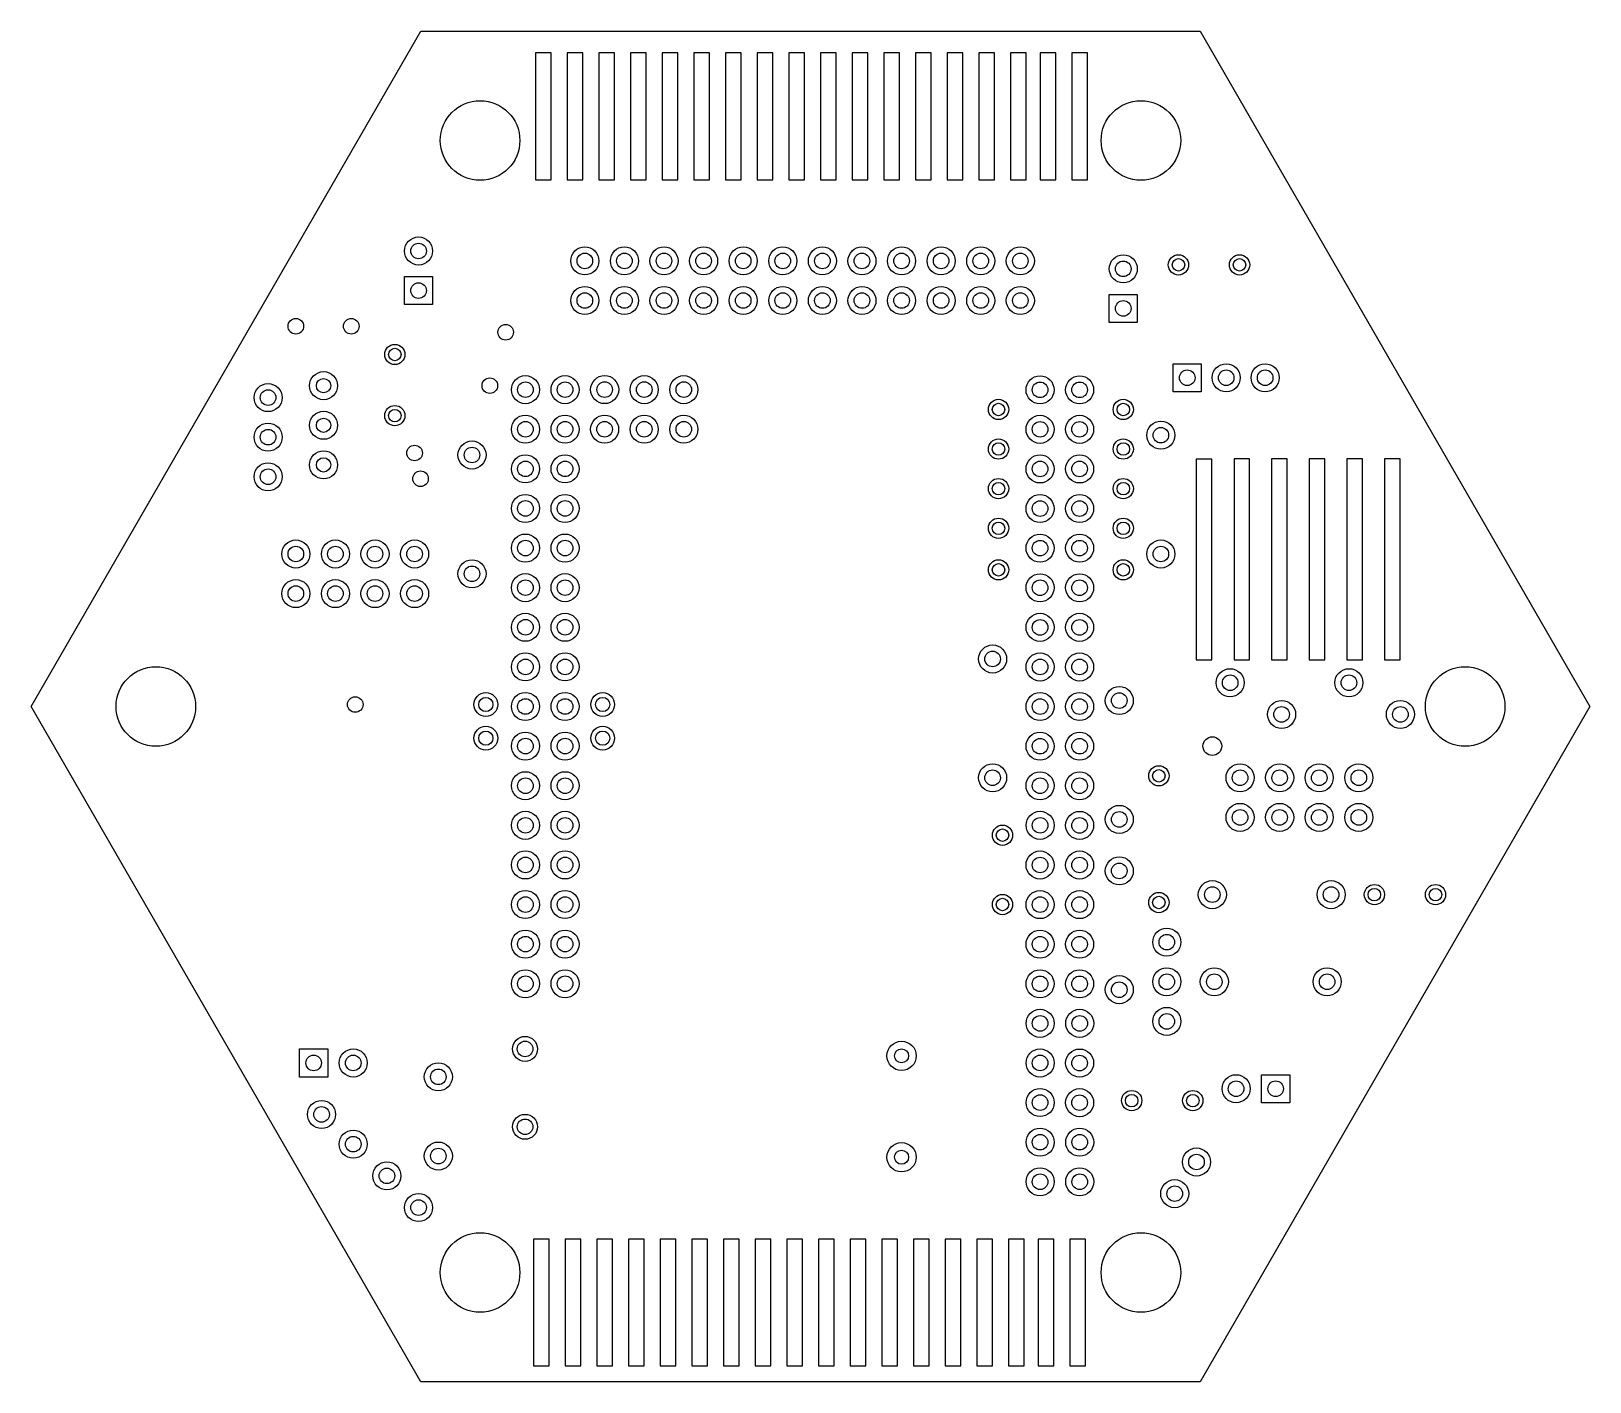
# Model space of a CAD drawing. Header units: millimetres. Extents: x -50 to 50, y -43.3 to 43.3.
import ezdxf

# ---------------------------------------------------------------- set-up
doc = ezdxf.new("R2010")
doc.units = ezdxf.units.MM

msp = doc.modelspace()

# ---------------------------------------------------------------- linework, layer by layer
for points in [[(25.001, 43.307), (50, 0), (25.001, -43.307), (-25.001, -43.307), (-50, 0), (-25.001, 43.307), (25.001, 43.307)], [(-17.653, 41.91), (-17.653, 33.782), (-16.637, 33.782), (-16.637, 41.91), (-17.653, 41.91)], [(-15.621, 41.91), (-15.621, 33.782), (-14.605, 33.782), (-14.605, 41.91), (-15.621, 41.91)], [(-13.589, 41.91), (-13.589, 33.782), (-12.573, 33.782), (-12.573, 41.91), (-13.589, 41.91)], [(-11.557, 41.91), (-11.557, 33.782), (-10.541, 33.782), (-10.541, 41.91), (-11.557, 41.91)], [(-9.525, 41.91), (-9.525, 33.782), (-8.509, 33.782), (-8.509, 41.91), (-9.525, 41.91)], [(-7.493, 41.91), (-7.493, 33.782), (-6.477, 33.782), (-6.477, 41.91), (-7.493, 41.91)], [(-5.461, 41.91), (-5.461, 33.782), (-4.445, 33.782), (-4.445, 41.91), (-5.461, 41.91)], [(-3.429, 41.91), (-3.429, 33.782), (-2.413, 33.782), (-2.413, 41.91), (-3.429, 41.91)], [(-1.397, 41.91), (-1.397, 33.782), (-0.381, 33.782), (-0.381, 41.91), (-1.397, 41.91)], [(0.635, 41.91), (0.635, 33.782), (1.651, 33.782), (1.651, 41.91), (0.635, 41.91)], [(2.667, 41.91), (2.667, 33.782), (3.683, 33.782), (3.683, 41.91), (2.667, 41.91)], [(4.699, 41.91), (4.699, 33.782), (5.715, 33.782), (5.715, 41.91), (4.699, 41.91)], [(6.731, 41.91), (6.731, 33.782), (7.747, 33.782), (7.747, 41.91), (6.731, 41.91)], [(8.763, 41.91), (8.763, 33.782), (9.779, 33.782), (9.779, 41.91), (8.763, 41.91)], [(10.795, 41.91), (10.795, 33.782), (11.811, 33.782), (11.811, 41.91), (10.795, 41.91)], [(12.827, 41.91), (12.827, 33.782), (13.843, 33.782), (13.843, 41.91), (12.827, 41.91)], [(14.732, 41.91), (14.732, 33.782), (15.748, 33.782), (15.748, 41.91), (14.732, 41.91)], [(16.764, 41.91), (16.764, 33.782), (17.78, 33.782), (17.78, 41.91), (16.764, 41.91)], [(-24.246, 27.57), (-24.246, 25.77), (-26.046, 25.77), (-26.046, 27.57)], [(20.966, 26.427), (20.966, 24.627), (19.166, 24.627), (19.166, 26.427)], [(23.27, 21.982), (25.07, 21.982), (25.07, 20.182), (23.27, 20.182)], [(24.751, 15.871), (24.751, 3), (25.751, 3), (25.751, 15.871)], [(27.171, 15.873), (27.171, 3), (28.171, 3), (28.171, 15.873)], [(29.584, 15.873), (29.584, 3), (30.584, 3), (30.584, 15.873)], [(32.004, 15.875), (32.004, 3), (33.004, 3), (33.004, 15.875)], [(34.41, 15.873), (34.41, 3), (35.41, 3), (35.41, 15.873)], [(36.83, 15.875), (36.83, 3), (37.83, 3), (37.83, 15.875)], [(-30.977, -23.76), (-32.777, -23.76), (-32.777, -21.96), (-30.977, -21.96)], [(28.945, -23.611), (30.745, -23.611), (30.745, -25.411), (28.945, -25.411)], [(-17.78, -34.163), (-17.78, -42.291), (-16.764, -42.291), (-16.764, -34.163), (-17.78, -34.163)], [(-15.748, -34.163), (-15.748, -42.291), (-14.732, -42.291), (-14.732, -34.163), (-15.748, -34.163)], [(-13.716, -34.163), (-13.716, -42.291), (-12.7, -42.291), (-12.7, -34.163), (-13.716, -34.163)], [(-11.684, -34.163), (-11.684, -42.291), (-10.668, -42.291), (-10.668, -34.163), (-11.684, -34.163)], [(-9.652, -34.163), (-9.652, -42.291), (-8.636, -42.291), (-8.636, -34.163), (-9.652, -34.163)], [(-7.62, -34.163), (-7.62, -42.291), (-6.604, -42.291), (-6.604, -34.163), (-7.62, -34.163)], [(-5.588, -34.163), (-5.588, -42.291), (-4.572, -42.291), (-4.572, -34.163), (-5.588, -34.163)], [(-3.556, -34.163), (-3.556, -42.291), (-2.54, -42.291), (-2.54, -34.163), (-3.556, -34.163)], [(-1.524, -34.163), (-1.524, -42.291), (-0.508, -42.291), (-0.508, -34.163), (-1.524, -34.163)], [(0.508, -34.163), (0.508, -42.291), (1.524, -42.291), (1.524, -34.163), (0.508, -34.163)], [(2.54, -34.163), (2.54, -42.291), (3.556, -42.291), (3.556, -34.163), (2.54, -34.163)], [(4.572, -34.163), (4.572, -42.291), (5.588, -42.291), (5.588, -34.163), (4.572, -34.163)], [(6.604, -34.163), (6.604, -42.291), (7.62, -42.291), (7.62, -34.163), (6.604, -34.163)], [(8.636, -34.163), (8.636, -42.291), (9.652, -42.291), (9.652, -34.163), (8.636, -34.163)], [(10.668, -34.163), (10.668, -42.291), (11.684, -42.291), (11.684, -34.163), (10.668, -34.163)], [(12.7, -34.163), (12.7, -42.291), (13.716, -42.291), (13.716, -34.163), (12.7, -34.163)], [(14.605, -34.163), (14.605, -42.291), (15.621, -42.291), (15.621, -34.163), (14.605, -34.163)], [(16.637, -34.163), (16.637, -42.291), (17.653, -42.291), (17.653, -34.163), (16.637, -34.163)]]:
    msp.add_lwpolyline(points, close=True)
for centre, radius in [((-21.2, 36.3), 2.55), ((21.2, 36.3), 2.55), ((-25.146, 29.21), 0.9), ((-25.146, 29.21), 0.5), ((-14.478, 28.575), 0.9), ((-14.478, 28.575), 0.5), ((-11.938, 28.575), 0.9), ((-11.938, 28.575), 0.5), ((-9.398, 28.575), 0.9), ((-9.398, 28.575), 0.5), ((-6.858, 28.575), 0.9), ((-6.858, 28.575), 0.5), ((-4.318, 28.575), 0.9), ((-4.318, 28.575), 0.5), ((-1.778, 28.575), 0.9), ((-1.778, 28.575), 0.5), ((0.762, 28.575), 0.9), ((0.762, 28.575), 0.5), ((3.302, 28.575), 0.9), ((3.302, 28.575), 0.5), ((5.842, 28.575), 0.9), ((5.842, 28.575), 0.5), ((8.382, 28.575), 0.9), ((8.382, 28.575), 0.5), ((10.922, 28.575), 0.9), ((10.922, 28.575), 0.5), ((13.462, 28.575), 0.9), ((13.462, 28.575), 0.5), ((20.066, 28.067), 0.9), ((20.066, 28.067), 0.5), ((23.606, 28.321), 0.65), ((23.606, 28.321), 0.4), ((27.527, 28.321), 0.65), ((27.527, 28.321), 0.4), ((-25.146, 26.67), 0.5), ((-14.478, 26.035), 0.9), ((-14.478, 26.035), 0.5), ((-11.938, 26.035), 0.9), ((-11.938, 26.035), 0.5), ((-9.398, 26.035), 0.9), ((-9.398, 26.035), 0.5), ((-6.858, 26.035), 0.9), ((-6.858, 26.035), 0.5), ((-4.318, 26.035), 0.9), ((-4.318, 26.035), 0.5), ((-1.778, 26.035), 0.9), ((-1.778, 26.035), 0.5), ((0.762, 26.035), 0.9), ((0.762, 26.035), 0.5), ((3.302, 26.035), 0.9), ((3.302, 26.035), 0.5), ((5.842, 26.035), 0.9), ((5.842, 26.035), 0.5), ((8.382, 26.035), 0.9), ((8.382, 26.035), 0.5), ((10.922, 26.035), 0.9), ((10.922, 26.035), 0.5), ((13.462, 26.035), 0.9), ((13.462, 26.035), 0.5), ((20.066, 25.527), 0.5), ((-33.02, 24.384), 0.5), ((-29.464, 24.384), 0.5), ((-19.558, 24.003), 0.5), ((-26.67, 22.574), 0.65), ((-26.67, 22.574), 0.4), ((-31.242, 20.574), 0.9), ((-31.242, 20.574), 0.457), ((-20.574, 20.574), 0.5), ((-18.288, 20.317), 0.9), ((-15.748, 20.317), 0.9), ((-13.205, 20.323), 0.9), ((-10.668, 20.32), 0.9), ((-8.128, 20.32), 0.9), ((14.727, 20.307), 0.9), ((17.267, 20.307), 0.9), ((24.17, 21.082), 0.5), ((26.67, 21.082), 0.9), ((26.67, 21.082), 0.5), ((29.17, 21.082), 0.9), ((29.17, 21.082), 0.5), ((-34.798, 19.809), 0.9), ((-34.798, 19.809), 0.5), ((-18.288, 20.317), 0.5), ((-15.748, 20.317), 0.5), ((-13.205, 20.323), 0.5), ((-10.668, 20.32), 0.5), ((-8.128, 20.32), 0.5), ((14.727, 20.307), 0.5), ((17.267, 20.307), 0.5), ((-26.67, 18.653), 0.65), ((-26.67, 18.653), 0.4), ((12.065, 19.05), 0.65), ((12.065, 19.05), 0.4), ((20.066, 19.05), 0.65), ((20.066, 19.05), 0.4), ((-34.798, 17.272), 0.9), ((-31.242, 18.034), 0.9), ((-31.242, 18.034), 0.457), ((-18.288, 17.78), 0.9), ((-18.288, 17.78), 0.5), ((-15.748, 17.78), 0.9), ((-15.748, 17.78), 0.5), ((-13.208, 17.78), 0.9), ((-13.208, 17.78), 0.5), ((-10.668, 17.78), 0.9), ((-10.668, 17.78), 0.5), ((-8.128, 17.78), 0.9), ((-8.128, 17.78), 0.5), ((14.727, 17.775), 0.9), ((14.727, 17.775), 0.5), ((17.267, 17.775), 0.9), ((17.267, 17.775), 0.5), ((22.479, 17.399), 0.9), ((-34.798, 17.272), 0.5), ((-21.717, 16.129), 0.9), ((12.065, 16.51), 0.65), ((20.066, 16.51), 0.65), ((22.479, 17.399), 0.5), ((-31.242, 15.494), 0.9), ((-25.4, 16.256), 0.5), ((-21.717, 16.129), 0.5), ((-18.288, 15.24), 0.9), ((-15.748, 15.24), 0.9), ((12.065, 16.51), 0.4), ((14.727, 15.235), 0.9), ((17.267, 15.235), 0.9), ((20.066, 16.51), 0.4), ((-34.798, 14.732), 0.9), ((-34.798, 14.732), 0.5), ((-31.242, 15.494), 0.457), ((-25.019, 14.605), 0.5), ((-18.288, 15.24), 0.5), ((-15.748, 15.24), 0.5), ((14.727, 15.235), 0.5), ((17.267, 15.235), 0.5), ((12.065, 13.97), 0.65), ((12.065, 13.97), 0.4), ((20.066, 13.97), 0.65), ((20.066, 13.97), 0.4), ((-18.288, 12.7), 0.9), ((-18.288, 12.7), 0.5), ((-15.748, 12.7), 0.9), ((-15.748, 12.7), 0.5), ((14.727, 12.695), 0.9), ((14.727, 12.695), 0.5), ((17.267, 12.695), 0.9), ((17.267, 12.695), 0.5), ((12.065, 11.43), 0.65), ((20.066, 11.43), 0.65), ((-18.288, 10.16), 0.9), ((-15.748, 10.16), 0.9), ((12.065, 11.43), 0.4), ((14.727, 10.155), 0.9), ((17.267, 10.155), 0.9), ((20.066, 11.43), 0.4), ((-33.02, 9.779), 0.9), ((-33.02, 9.779), 0.5), ((-30.48, 9.779), 0.9), ((-30.48, 9.779), 0.5), ((-27.94, 9.779), 0.9), ((-27.94, 9.779), 0.5), ((-25.4, 9.779), 0.9), ((-25.4, 9.779), 0.5), ((-18.288, 10.16), 0.5), ((-15.748, 10.16), 0.5), ((14.727, 10.155), 0.5), ((17.267, 10.155), 0.5), ((22.479, 9.779), 0.9), ((22.479, 9.779), 0.5), ((-21.717, 8.509), 0.9), ((-21.717, 8.509), 0.5), ((12.065, 8.763), 0.65), ((12.065, 8.763), 0.4), ((20.066, 8.763), 0.65), ((20.066, 8.763), 0.4), ((-33.02, 7.239), 0.9), ((-30.48, 7.239), 0.9), ((-27.94, 7.239), 0.9), ((-25.4, 7.239), 0.9), ((-18.288, 7.62), 0.9), ((-18.288, 7.62), 0.5), ((-15.748, 7.62), 0.9), ((-15.748, 7.62), 0.5), ((14.727, 7.615), 0.9), ((14.727, 7.615), 0.5), ((17.267, 7.615), 0.9), ((17.267, 7.615), 0.5), ((-33.02, 7.239), 0.5), ((-30.48, 7.239), 0.5), ((-27.94, 7.239), 0.5), ((-25.4, 7.239), 0.5), ((-18.288, 5.08), 0.9), ((-18.288, 5.08), 0.5), ((-15.748, 5.08), 0.9), ((-15.748, 5.08), 0.5), ((14.727, 5.075), 0.9), ((14.727, 5.075), 0.5), ((17.267, 5.075), 0.9), ((17.267, 5.075), 0.5), ((-18.288, 2.54), 0.9), ((-18.288, 2.54), 0.5), ((-15.748, 2.54), 0.9), ((-15.748, 2.54), 0.5), ((11.684, 3.048), 0.9), ((11.684, 3.048), 0.5), ((14.727, 2.535), 0.9), ((14.727, 2.535), 0.5), ((17.267, 2.535), 0.9), ((17.267, 2.535), 0.5), ((-42, 0), 2.55), ((26.924, 1.524), 0.9), ((26.924, 1.524), 0.5), ((34.544, 1.524), 0.9), ((34.544, 1.524), 0.5), ((42, 0), 2.55), ((19.812, 0.381), 0.9), ((-29.21, 0.127), 0.5), ((-20.828, 0.127), 0.762), ((-20.828, 0.127), 0.457), ((-18.288, 0), 0.9), ((-18.288, 0), 0.5), ((-15.748, 0), 0.9), ((-15.748, 0), 0.5), ((-13.335, 0.127), 0.762), ((-13.335, 0.127), 0.457), ((14.727, -0.005), 0.9), ((14.727, -0.005), 0.5), ((17.267, -0.005), 0.9), ((17.267, -0.005), 0.5), ((19.812, 0.381), 0.5), ((30.226, -0.508), 0.9), ((37.846, -0.508), 0.9), ((30.226, -0.508), 0.5), ((37.846, -0.508), 0.5), ((-20.828, -2.032), 0.762), ((-20.828, -2.032), 0.457), ((-18.288, -2.54), 0.9), ((-15.748, -2.54), 0.9), ((-13.335, -2.032), 0.762), ((-13.335, -2.032), 0.457), ((14.727, -2.545), 0.9), ((17.267, -2.545), 0.9), ((25.781, -2.54), 0.6), ((-18.288, -2.54), 0.5), ((-15.748, -2.54), 0.5), ((14.727, -2.545), 0.5), ((17.267, -2.545), 0.5), ((11.684, -4.572), 0.9), ((22.352, -4.445), 0.65), ((27.559, -4.572), 0.9), ((30.099, -4.572), 0.9), ((32.639, -4.572), 0.9), ((35.179, -4.572), 0.9), ((-18.288, -5.08), 0.9), ((-18.288, -5.08), 0.5), ((-15.748, -5.08), 0.9), ((-15.748, -5.08), 0.5), ((11.684, -4.572), 0.5), ((14.727, -5.085), 0.9), ((14.727, -5.085), 0.5), ((17.267, -5.085), 0.9), ((17.267, -5.085), 0.5), ((22.352, -4.445), 0.4), ((27.559, -4.572), 0.5), ((30.099, -4.572), 0.5), ((32.639, -4.572), 0.5), ((35.179, -4.572), 0.5), ((-18.288, -7.62), 0.9), ((-15.748, -7.62), 0.9), ((14.732, -7.62), 0.9), ((17.267, -7.625), 0.9), ((19.812, -7.239), 0.9), ((19.812, -7.239), 0.5), ((27.559, -7.112), 0.9), ((27.559, -7.112), 0.5), ((30.099, -7.112), 0.9), ((30.099, -7.112), 0.5), ((32.639, -7.112), 0.9), ((32.639, -7.112), 0.5), ((35.179, -7.112), 0.9), ((35.179, -7.112), 0.5), ((-18.288, -7.62), 0.5), ((-15.748, -7.62), 0.5), ((12.319, -8.255), 0.65), ((12.319, -8.255), 0.4), ((14.732, -7.62), 0.5), ((17.267, -7.625), 0.5), ((-18.288, -10.16), 0.9), ((-18.288, -10.16), 0.5), ((-15.748, -10.16), 0.9), ((-15.748, -10.16), 0.5), ((14.727, -10.165), 0.9), ((14.727, -10.165), 0.5), ((17.267, -10.165), 0.9), ((17.267, -10.165), 0.5), ((19.812, -10.541), 0.9), ((19.812, -10.541), 0.5), ((-18.288, -12.7), 0.9), ((-15.748, -12.7), 0.9), ((14.727, -12.705), 0.9), ((17.267, -12.705), 0.9), ((22.352, -12.573), 0.65), ((25.781, -12.065), 0.9), ((25.781, -12.065), 0.5), ((33.401, -12.065), 0.9), ((33.401, -12.065), 0.5), ((36.179, -12.065), 0.65), ((36.179, -12.065), 0.4), ((40.1, -12.065), 0.65), ((40.1, -12.065), 0.4), ((-18.288, -12.7), 0.5), ((-15.748, -12.7), 0.5), ((12.319, -12.7), 0.65), ((12.319, -12.7), 0.4), ((14.727, -12.705), 0.5), ((17.267, -12.705), 0.5), ((22.352, -12.573), 0.4), ((-18.288, -15.24), 0.9), ((-18.288, -15.24), 0.5), ((-15.748, -15.24), 0.9), ((-15.748, -15.24), 0.5), ((14.727, -15.245), 0.9), ((14.727, -15.245), 0.5), ((17.267, -15.245), 0.9), ((17.267, -15.245), 0.5), ((22.86, -15.113), 0.9), ((22.86, -15.113), 0.5), ((-18.288, -17.78), 0.9), ((-15.748, -17.78), 0.9), ((14.727, -17.785), 0.9), ((17.267, -17.785), 0.9), ((22.86, -17.653), 0.9), ((25.908, -17.653), 0.9), ((33.147, -17.653), 0.9), ((-18.288, -17.78), 0.5), ((-15.748, -17.78), 0.5), ((14.727, -17.785), 0.5), ((17.267, -17.785), 0.5), ((19.812, -18.161), 0.9), ((19.812, -18.161), 0.5), ((22.86, -17.653), 0.5), ((25.908, -17.653), 0.5), ((33.147, -17.653), 0.5), ((14.732, -20.32), 0.9), ((14.732, -20.32), 0.5), ((17.272, -20.32), 0.9), ((17.272, -20.32), 0.5), ((22.86, -20.193), 0.9), ((22.86, -20.193), 0.5), ((-29.337, -22.86), 0.9), ((-18.311, -21.956), 0.8), ((-18.311, -21.956), 0.5), ((5.842, -22.403), 0.94), ((5.842, -22.403), 0.45), ((14.732, -22.86), 0.9), ((17.267, -22.865), 0.9), ((-31.877, -22.86), 0.5), ((-29.337, -22.86), 0.5), ((-23.876, -23.749), 0.9), ((14.732, -22.86), 0.5), ((17.267, -22.865), 0.5), ((-23.876, -23.749), 0.5), ((27.305, -24.511), 0.9), ((14.732, -25.4), 0.9), ((14.732, -25.4), 0.5), ((17.267, -25.405), 0.9), ((17.267, -25.405), 0.5), ((20.606, -25.273), 0.65), ((20.606, -25.273), 0.4), ((24.527, -25.273), 0.65), ((24.527, -25.273), 0.4), ((27.305, -24.511), 0.5), ((29.845, -24.511), 0.5), ((-31.369, -26.162), 0.9), ((-31.369, -26.162), 0.5), ((-18.311, -26.954), 0.8), ((-18.311, -26.954), 0.5), ((-29.337, -28.067), 0.9), ((-29.337, -28.067), 0.5), ((-23.876, -28.829), 0.9), ((5.842, -28.905), 0.94), ((14.732, -27.94), 0.9), ((14.732, -27.94), 0.5), ((17.272, -27.94), 0.9), ((17.272, -27.94), 0.5), ((-23.876, -28.829), 0.5), ((5.842, -28.905), 0.45), ((24.765, -29.21), 0.9), ((24.765, -29.21), 0.5), ((-27.178, -30.099), 0.9), ((-27.178, -30.099), 0.5), ((14.732, -30.48), 0.9), ((14.732, -30.48), 0.5), ((17.272, -30.48), 0.9), ((17.272, -30.48), 0.5), ((23.368, -31.242), 0.9), ((23.368, -31.242), 0.5), ((-25.146, -32.131), 0.9), ((-25.146, -32.131), 0.5), ((-21.2, -36.3), 2.55), ((21.2, -36.3), 2.55)]:
    msp.add_circle(centre, radius)

doc.saveas('drawing.dxf')
